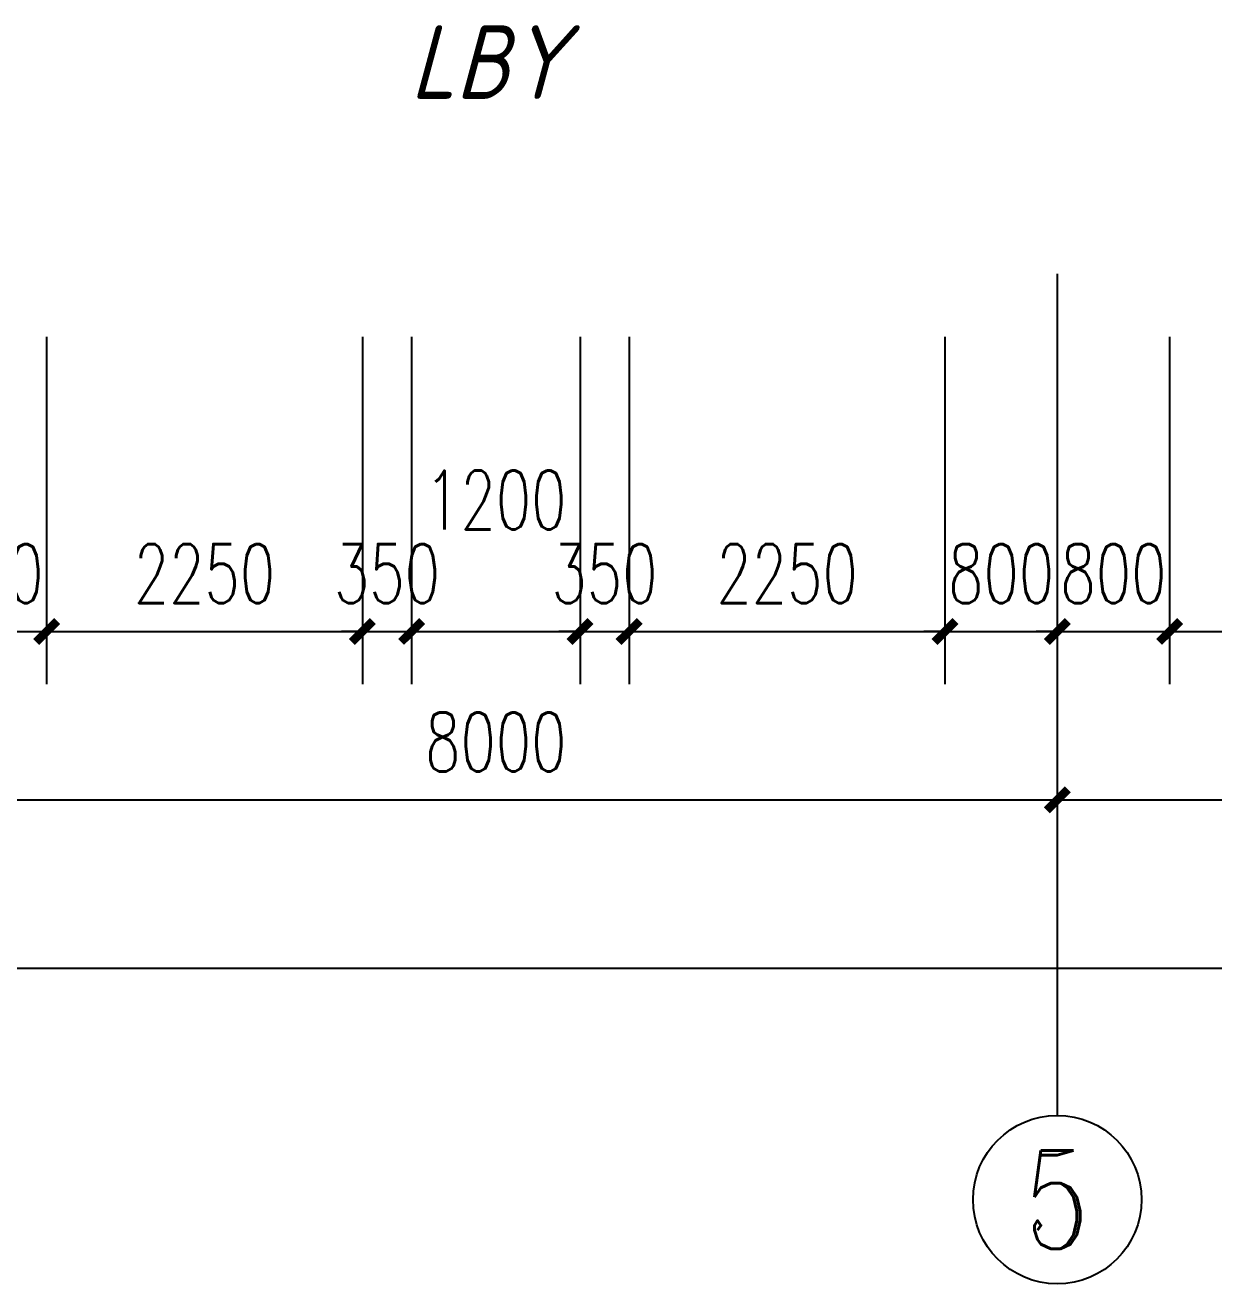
# Model space of a CAD drawing. Extents: x 0 to 2972856, y -1269770 to 0.
# Drawn here: x 2699803 to 2708271, y -1101156 to -1092184 of the extents above; entities that cross this region are included whole.
import ezdxf
from ezdxf.enums import TextEntityAlignment as Align

# ---------------------------------------------------------------- set-up
doc = ezdxf.new("R2010")
doc.units = 0
doc.header["$LTSCALE"] = 1000
doc.header["$PDSIZE"] = 50
doc.layers.add('1-建筑底图', color=8, linetype='Continuous')
doc.layers.add('AXIS_TEXT', color=7, linetype='Continuous')
doc.styles.add('_TCH_AXIS', font='COMPLEX', dxfattribs={"bigfont": 'GBCBIG'})
doc.styles.add('A_DIM_T3', font='SIMPLEX', dxfattribs={"width": 0.7, "bigfont": 'HZ'})
doc.styles.add('COMPLEX', font='COMPLEX')
doc.styles.get("Standard").update_dxf_attribs({"font": 'gbeitc.shx', "bigfont": 'gbcbig.shx'})
doc.dimstyles.new('_TCH_ARCH&&150', dxfattribs={"dimtxt": 420, "dimasz": 150, "dimexe": 375, "dimexo": 450, "dimgap": 202.5, "dimtad": 1, "dimdec": 0, "dimzin": 0, "dimdsep": 46, "dimtxsty": 'A_DIM_T3', "dimblk": 'ARCHTICK', "dimcen": 0.09, "dimclrt": 7, "dimazin": 2, "dimtfac": 1, "dimtdec": 0, "dimtix": 1, "dimtmove": 2, "dimatfit": 3, "dimfxl": 150, "dimtolj": 1, "dimtzin": 0, "dimarcsym": 0})

# ---------------------------------------------------------------- blocks, each defined once
blk = doc.blocks.new('_ArchTick')
at = {"color": 0, "linetype": 'ByBlock', "const_width": 0.4}
blk.add_lwpolyline([(-0.5, -0.5), (0.5, 0.5)], dxfattribs=at)
blk = doc.blocks.new('*D240')
at = {"layer": '1-建筑底图', "color": 0, "lineweight": -2, "transparency": 16777216}
for p, q in [((-600, -4450), (-600, -9325)), ((106600, -4450), (106600, -9325)), ((-600, -8950), (106600, -8950))]:
    blk.add_line(p, q, dxfattribs=at)
at = {"layer": 'Defpoints', "color": 0, "transparency": 16777216}
for p in [(-600, -4000), (106600, -4000), (106600, -8950)]:
    blk.add_point(p, dxfattribs=at)
at = {"layer": '1-建筑底图', "color": 0, "lineweight": -2, "transparency": 16777216, "xscale": 150, "yscale": 150, "zscale": 150, "rotation": 180}
blk.add_blockref('_ArchTick', (-600, -8950), dxfattribs=at)
at = {"layer": '1-建筑底图', "color": 0, "lineweight": -2, "transparency": 16777216, "xscale": 150, "yscale": 150, "zscale": 150}
blk.add_blockref('_ArchTick', (106600, -8950), dxfattribs=at)
at = {"layer": '1-建筑底图', "color": 7, "transparency": 16777216, "insert": (53000, -8537.5), "char_height": 420, "attachment_point": 5, "style": 'A_DIM_T3'}
blk.add_mtext('\\A1;107200', dxfattribs=at)
blk = doc.blocks.new('*D245')
at = {"layer": '1-建筑底图', "color": 0, "lineweight": -2, "transparency": 16777216}
for p, q in [((23700, -4450), (23700, -8125)), ((31700, -4450), (31700, -8125)), ((23700, -7750), (31700, -7750))]:
    blk.add_line(p, q, dxfattribs=at)
at = {"layer": 'Defpoints', "color": 0, "transparency": 16777216}
for p in [(23700, -4000), (31700, -4000), (31700, -7750)]:
    blk.add_point(p, dxfattribs=at)
at = {"layer": '1-建筑底图', "color": 0, "lineweight": -2, "transparency": 16777216, "xscale": 150, "yscale": 150, "zscale": 150, "rotation": 180}
blk.add_blockref('_ArchTick', (23700, -7750), dxfattribs=at)
at = {"layer": '1-建筑底图', "color": 0, "lineweight": -2, "transparency": 16777216, "xscale": 150, "yscale": 150, "zscale": 150}
blk.add_blockref('_ArchTick', (31700, -7750), dxfattribs=at)
at = {"layer": '1-建筑底图', "color": 7, "transparency": 16777216, "insert": (27700, -7337.5), "char_height": 420, "attachment_point": 5, "style": 'A_DIM_T3'}
blk.add_mtext('\\A1;8000', dxfattribs=at)
blk = doc.blocks.new('*D246')
at = {"layer": '1-建筑底图', "color": 0, "lineweight": -2, "transparency": 16777216}
for p, q in [((31700, -4450), (31700, -8125)), ((39700, -4450), (39700, -8125)), ((31700, -7750), (39700, -7750))]:
    blk.add_line(p, q, dxfattribs=at)
at = {"layer": 'Defpoints', "color": 0, "transparency": 16777216}
for p in [(31700, -4000), (39700, -4000), (39700, -7750)]:
    blk.add_point(p, dxfattribs=at)
at = {"layer": '1-建筑底图', "color": 0, "lineweight": -2, "transparency": 16777216, "xscale": 150, "yscale": 150, "zscale": 150, "rotation": 180}
blk.add_blockref('_ArchTick', (31700, -7750), dxfattribs=at)
at = {"layer": '1-建筑底图', "color": 0, "lineweight": -2, "transparency": 16777216, "xscale": 150, "yscale": 150, "zscale": 150}
blk.add_blockref('_ArchTick', (39700, -7750), dxfattribs=at)
at = {"layer": '1-建筑底图', "color": 7, "transparency": 16777216, "insert": (35700, -7337.5), "char_height": 420, "attachment_point": 5, "style": 'A_DIM_T3'}
blk.add_mtext('\\A1;8000', dxfattribs=at)
blk = doc.blocks.new('*D724')
at = {"layer": '1-建筑底图', "color": 0, "lineweight": -2, "transparency": 16777216}
for p, q in [((32500, -4450), (32500, -6925)), ((34750, -4450), (34750, -6925)), ((32500, -6550), (34750, -6550))]:
    blk.add_line(p, q, dxfattribs=at)
at = {"layer": 'Defpoints', "color": 0, "transparency": 16777216}
for p in [(32500, -4000), (34750, -4000), (34750, -6550)]:
    blk.add_point(p, dxfattribs=at)
at = {"layer": '1-建筑底图', "color": 0, "lineweight": -2, "transparency": 16777216, "xscale": 150, "yscale": 150, "zscale": 150, "rotation": 180}
blk.add_blockref('_ArchTick', (32500, -6550), dxfattribs=at)
at = {"layer": '1-建筑底图', "color": 0, "lineweight": -2, "transparency": 16777216, "xscale": 150, "yscale": 150, "zscale": 150}
blk.add_blockref('_ArchTick', (34750, -6550), dxfattribs=at)
at = {"layer": '1-建筑底图', "color": 7, "transparency": 16777216, "insert": (33625, -6137.5), "char_height": 420, "attachment_point": 5, "style": 'A_DIM_T3'}
blk.add_mtext('\\A1;2250', dxfattribs=at)
blk = doc.blocks.new('*D725')
at = {"layer": '1-建筑底图', "color": 0, "lineweight": -2, "transparency": 16777216}
for p, q in [((31700, -4450), (31700, -6925)), ((32500, -4450), (32500, -6925)), ((31700, -6550), (31550, -6550)), ((31700, -6550), (32500, -6550)), ((32500, -6550), (32650, -6550))]:
    blk.add_line(p, q, dxfattribs=at)
at = {"layer": 'Defpoints', "color": 0, "transparency": 16777216}
for p in [(31700, -4000), (32500, -4000), (32500, -6550)]:
    blk.add_point(p, dxfattribs=at)
at = {"layer": '1-建筑底图', "color": 0, "lineweight": -2, "transparency": 16777216, "xscale": 150, "yscale": 150, "zscale": 150}
blk.add_blockref('_ArchTick', (31700, -6550), dxfattribs=at)
at = {"layer": '1-建筑底图', "color": 0, "lineweight": -2, "transparency": 16777216, "xscale": 150, "yscale": 150, "zscale": 150, "rotation": 180}
blk.add_blockref('_ArchTick', (32500, -6550), dxfattribs=at)
at = {"layer": '1-建筑底图', "color": 7, "transparency": 16777216, "insert": (32100, -6137.5), "char_height": 420, "attachment_point": 5, "style": 'A_DIM_T3'}
blk.add_mtext('\\A1;800', dxfattribs=at)
blk = doc.blocks.new('*D726')
at = {"layer": '1-建筑底图', "color": 0, "lineweight": -2, "transparency": 16777216}
for p, q in [((30900, -4450), (30900, -6925)), ((31700, -4450), (31700, -6925)), ((30900, -6550), (30750, -6550)), ((30900, -6550), (31700, -6550)), ((31700, -6550), (31850, -6550))]:
    blk.add_line(p, q, dxfattribs=at)
at = {"layer": 'Defpoints', "color": 0, "transparency": 16777216}
for p in [(30900, -4000), (31700, -4000), (31700, -6550)]:
    blk.add_point(p, dxfattribs=at)
at = {"layer": '1-建筑底图', "color": 0, "lineweight": -2, "transparency": 16777216, "xscale": 150, "yscale": 150, "zscale": 150}
blk.add_blockref('_ArchTick', (30900, -6550), dxfattribs=at)
at = {"layer": '1-建筑底图', "color": 0, "lineweight": -2, "transparency": 16777216, "xscale": 150, "yscale": 150, "zscale": 150, "rotation": 180}
blk.add_blockref('_ArchTick', (31700, -6550), dxfattribs=at)
at = {"layer": '1-建筑底图', "color": 7, "transparency": 16777216, "insert": (31300, -6137.5), "char_height": 420, "attachment_point": 5, "style": 'A_DIM_T3'}
blk.add_mtext('\\A1;800', dxfattribs=at)
blk = doc.blocks.new('*D727')
at = {"layer": '1-建筑底图', "color": 0, "lineweight": -2, "transparency": 16777216}
for p, q in [((28650, -4450), (28650, -6925)), ((30900, -4450), (30900, -6925)), ((28650, -6550), (30900, -6550))]:
    blk.add_line(p, q, dxfattribs=at)
at = {"layer": 'Defpoints', "color": 0, "transparency": 16777216}
for p in [(28650, -4000), (30900, -4000), (30900, -6550)]:
    blk.add_point(p, dxfattribs=at)
at = {"layer": '1-建筑底图', "color": 0, "lineweight": -2, "transparency": 16777216, "xscale": 150, "yscale": 150, "zscale": 150, "rotation": 180}
blk.add_blockref('_ArchTick', (28650, -6550), dxfattribs=at)
at = {"layer": '1-建筑底图', "color": 0, "lineweight": -2, "transparency": 16777216, "xscale": 150, "yscale": 150, "zscale": 150}
blk.add_blockref('_ArchTick', (30900, -6550), dxfattribs=at)
at = {"layer": '1-建筑底图', "color": 7, "transparency": 16777216, "insert": (29775, -6137.5), "char_height": 420, "attachment_point": 5, "style": 'A_DIM_T3'}
blk.add_mtext('\\A1;2250', dxfattribs=at)
blk = doc.blocks.new('*D728')
at = {"layer": '1-建筑底图', "color": 0, "lineweight": -2, "transparency": 16777216}
for p, q in [((28300, -4450), (28300, -6925)), ((28650, -4450), (28650, -6925)), ((28300, -6550), (28150, -6550)), ((28300, -6550), (28650, -6550)), ((28650, -6550), (28800, -6550))]:
    blk.add_line(p, q, dxfattribs=at)
at = {"layer": 'Defpoints', "color": 0, "transparency": 16777216}
for p in [(28300, -4000), (28650, -4000), (28650, -6550)]:
    blk.add_point(p, dxfattribs=at)
at = {"layer": '1-建筑底图', "color": 0, "lineweight": -2, "transparency": 16777216, "xscale": 150, "yscale": 150, "zscale": 150}
blk.add_blockref('_ArchTick', (28300, -6550), dxfattribs=at)
at = {"layer": '1-建筑底图', "color": 0, "lineweight": -2, "transparency": 16777216, "xscale": 150, "yscale": 150, "zscale": 150, "rotation": 180}
blk.add_blockref('_ArchTick', (28650, -6550), dxfattribs=at)
at = {"layer": '1-建筑底图', "color": 7, "transparency": 16777216, "insert": (28475, -6137.5), "char_height": 420, "attachment_point": 5, "style": 'A_DIM_T3'}
blk.add_mtext('\\A1;350', dxfattribs=at)
blk = doc.blocks.new('*D729')
at = {"layer": '1-建筑底图', "color": 0, "lineweight": -2, "transparency": 16777216}
for p, q in [((27100, -4450), (27100, -6925)), ((28300, -4450), (28300, -6925)), ((27100, -6550), (28300, -6550))]:
    blk.add_line(p, q, dxfattribs=at)
at = {"layer": 'Defpoints', "color": 0, "transparency": 16777216}
for p in [(27100, -4000), (28300, -4000), (28300, -6550)]:
    blk.add_point(p, dxfattribs=at)
at = {"layer": '1-建筑底图', "color": 0, "lineweight": -2, "transparency": 16777216, "xscale": 150, "yscale": 150, "zscale": 150, "rotation": 180}
blk.add_blockref('_ArchTick', (27100, -6550), dxfattribs=at)
at = {"layer": '1-建筑底图', "color": 0, "lineweight": -2, "transparency": 16777216, "xscale": 150, "yscale": 150, "zscale": 150}
blk.add_blockref('_ArchTick', (28300, -6550), dxfattribs=at)
at = {"layer": '1-建筑底图', "color": 7, "transparency": 16777216, "insert": (27700, -5612.5), "char_height": 420, "attachment_point": 5, "style": 'A_DIM_T3'}
blk.add_mtext('\\A1;1200', dxfattribs=at)
blk = doc.blocks.new('*D730')
at = {"layer": '1-建筑底图', "color": 0, "lineweight": -2, "transparency": 16777216}
for p, q in [((26750, -4450), (26750, -6925)), ((27100, -4450), (27100, -6925)), ((26750, -6550), (26600, -6550)), ((26750, -6550), (27100, -6550)), ((27100, -6550), (27250, -6550))]:
    blk.add_line(p, q, dxfattribs=at)
at = {"layer": 'Defpoints', "color": 0, "transparency": 16777216}
for p in [(26750, -4000), (27100, -4000), (27100, -6550)]:
    blk.add_point(p, dxfattribs=at)
at = {"layer": '1-建筑底图', "color": 0, "lineweight": -2, "transparency": 16777216, "xscale": 150, "yscale": 150, "zscale": 150}
blk.add_blockref('_ArchTick', (26750, -6550), dxfattribs=at)
at = {"layer": '1-建筑底图', "color": 0, "lineweight": -2, "transparency": 16777216, "xscale": 150, "yscale": 150, "zscale": 150, "rotation": 180}
blk.add_blockref('_ArchTick', (27100, -6550), dxfattribs=at)
at = {"layer": '1-建筑底图', "color": 7, "transparency": 16777216, "insert": (26925, -6137.5), "char_height": 420, "attachment_point": 5, "style": 'A_DIM_T3'}
blk.add_mtext('\\A1;350', dxfattribs=at)
blk = doc.blocks.new('*D731')
at = {"layer": '1-建筑底图', "color": 0, "lineweight": -2, "transparency": 16777216}
for p, q in [((24500, -4450), (24500, -6925)), ((26750, -4450), (26750, -6925)), ((24500, -6550), (26750, -6550))]:
    blk.add_line(p, q, dxfattribs=at)
at = {"layer": 'Defpoints', "color": 0, "transparency": 16777216}
for p in [(24500, -4000), (26750, -4000), (26750, -6550)]:
    blk.add_point(p, dxfattribs=at)
at = {"layer": '1-建筑底图', "color": 0, "lineweight": -2, "transparency": 16777216, "xscale": 150, "yscale": 150, "zscale": 150, "rotation": 180}
blk.add_blockref('_ArchTick', (24500, -6550), dxfattribs=at)
at = {"layer": '1-建筑底图', "color": 0, "lineweight": -2, "transparency": 16777216, "xscale": 150, "yscale": 150, "zscale": 150}
blk.add_blockref('_ArchTick', (26750, -6550), dxfattribs=at)
at = {"layer": '1-建筑底图', "color": 7, "transparency": 16777216, "insert": (25625, -6137.5), "char_height": 420, "attachment_point": 5, "style": 'A_DIM_T3'}
blk.add_mtext('\\A1;2250', dxfattribs=at)
blk = doc.blocks.new('*D732')
at = {"layer": '1-建筑底图', "color": 0, "lineweight": -2, "transparency": 16777216}
for p, q in [((23700, -4450), (23700, -6925)), ((24500, -4450), (24500, -6925)), ((23700, -6550), (23550, -6550)), ((23700, -6550), (24500, -6550)), ((24500, -6550), (24650, -6550))]:
    blk.add_line(p, q, dxfattribs=at)
at = {"layer": 'Defpoints', "color": 0, "transparency": 16777216}
for p in [(23700, -4000), (24500, -4000), (24500, -6550)]:
    blk.add_point(p, dxfattribs=at)
at = {"layer": '1-建筑底图', "color": 0, "lineweight": -2, "transparency": 16777216, "xscale": 150, "yscale": 150, "zscale": 150}
blk.add_blockref('_ArchTick', (23700, -6550), dxfattribs=at)
at = {"layer": '1-建筑底图', "color": 0, "lineweight": -2, "transparency": 16777216, "xscale": 150, "yscale": 150, "zscale": 150, "rotation": 180}
blk.add_blockref('_ArchTick', (24500, -6550), dxfattribs=at)
at = {"layer": '1-建筑底图', "color": 7, "transparency": 16777216, "insert": (24100, -6137.5), "char_height": 420, "attachment_point": 5, "style": 'A_DIM_T3'}
blk.add_mtext('\\A1;800', dxfattribs=at)
blk = doc.blocks.new('*D855')
at = {"layer": '1-建筑底图', "color": 0, "lineweight": -2, "transparency": 16777216}
for p, q in [((-600, -4450), (-600, -9325)), ((106600, -4450), (106600, -9325)), ((-600, -8950), (106600, -8950))]:
    blk.add_line(p, q, dxfattribs=at)
at = {"layer": 'Defpoints', "color": 0, "transparency": 16777216}
for p in [(-600, -4000), (106600, -4000), (106600, -8950)]:
    blk.add_point(p, dxfattribs=at)
at = {"layer": '1-建筑底图', "color": 0, "lineweight": -2, "transparency": 16777216, "xscale": 150, "yscale": 150, "zscale": 150, "rotation": 180}
blk.add_blockref('_ArchTick', (-600, -8950), dxfattribs=at)
at = {"layer": '1-建筑底图', "color": 0, "lineweight": -2, "transparency": 16777216, "xscale": 150, "yscale": 150, "zscale": 150}
blk.add_blockref('_ArchTick', (106600, -8950), dxfattribs=at)
at = {"layer": '1-建筑底图', "color": 7, "transparency": 16777216, "insert": (53000, -8537.5), "char_height": 420, "attachment_point": 5, "style": 'A_DIM_T3'}
blk.add_mtext('\\A1;107200', dxfattribs=at)
blk = doc.blocks.new('*D860')
at = {"layer": '1-建筑底图', "color": 0, "lineweight": -2, "transparency": 16777216}
for p, q in [((23700, -4450), (23700, -8125)), ((31700, -4450), (31700, -8125)), ((23700, -7750), (31700, -7750))]:
    blk.add_line(p, q, dxfattribs=at)
at = {"layer": 'Defpoints', "color": 0, "transparency": 16777216}
for p in [(23700, -4000), (31700, -4000), (31700, -7750)]:
    blk.add_point(p, dxfattribs=at)
at = {"layer": '1-建筑底图', "color": 0, "lineweight": -2, "transparency": 16777216, "xscale": 150, "yscale": 150, "zscale": 150, "rotation": 180}
blk.add_blockref('_ArchTick', (23700, -7750), dxfattribs=at)
at = {"layer": '1-建筑底图', "color": 0, "lineweight": -2, "transparency": 16777216, "xscale": 150, "yscale": 150, "zscale": 150}
blk.add_blockref('_ArchTick', (31700, -7750), dxfattribs=at)
at = {"layer": '1-建筑底图', "color": 7, "transparency": 16777216, "insert": (27700, -7337.5), "char_height": 420, "attachment_point": 5, "style": 'A_DIM_T3'}
blk.add_mtext('\\A1;8000', dxfattribs=at)
blk = doc.blocks.new('*D861')
at = {"layer": '1-建筑底图', "color": 0, "lineweight": -2, "transparency": 16777216}
for p, q in [((31700, -4450), (31700, -8125)), ((39700, -4450), (39700, -8125)), ((31700, -7750), (39700, -7750))]:
    blk.add_line(p, q, dxfattribs=at)
at = {"layer": 'Defpoints', "color": 0, "transparency": 16777216}
for p in [(31700, -4000), (39700, -4000), (39700, -7750)]:
    blk.add_point(p, dxfattribs=at)
at = {"layer": '1-建筑底图', "color": 0, "lineweight": -2, "transparency": 16777216, "xscale": 150, "yscale": 150, "zscale": 150, "rotation": 180}
blk.add_blockref('_ArchTick', (31700, -7750), dxfattribs=at)
at = {"layer": '1-建筑底图', "color": 0, "lineweight": -2, "transparency": 16777216, "xscale": 150, "yscale": 150, "zscale": 150}
blk.add_blockref('_ArchTick', (39700, -7750), dxfattribs=at)
at = {"layer": '1-建筑底图', "color": 7, "transparency": 16777216, "insert": (35700, -7337.5), "char_height": 420, "attachment_point": 5, "style": 'A_DIM_T3'}
blk.add_mtext('\\A1;8000', dxfattribs=at)
blk = doc.blocks.new('*D1031')
at = {"layer": '1-建筑底图', "color": 0, "lineweight": -2, "transparency": 16777216}
for p, q in [((32500, -4450), (32500, -6925)), ((34750, -4450), (34750, -6925)), ((32500, -6550), (34750, -6550))]:
    blk.add_line(p, q, dxfattribs=at)
at = {"layer": 'Defpoints', "color": 0, "transparency": 16777216}
for p in [(32500, -4000), (34750, -4000), (34750, -6550)]:
    blk.add_point(p, dxfattribs=at)
at = {"layer": '1-建筑底图', "color": 0, "lineweight": -2, "transparency": 16777216, "xscale": 150, "yscale": 150, "zscale": 150, "rotation": 180}
blk.add_blockref('_ArchTick', (32500, -6550), dxfattribs=at)
at = {"layer": '1-建筑底图', "color": 0, "lineweight": -2, "transparency": 16777216, "xscale": 150, "yscale": 150, "zscale": 150}
blk.add_blockref('_ArchTick', (34750, -6550), dxfattribs=at)
at = {"layer": '1-建筑底图', "color": 7, "transparency": 16777216, "insert": (33625, -6137.5), "char_height": 420, "attachment_point": 5, "style": 'A_DIM_T3'}
blk.add_mtext('\\A1;2250', dxfattribs=at)
blk = doc.blocks.new('*D1032')
at = {"layer": '1-建筑底图', "color": 0, "lineweight": -2, "transparency": 16777216}
for p, q in [((31700, -4450), (31700, -6925)), ((32500, -4450), (32500, -6925)), ((31700, -6550), (31550, -6550)), ((31700, -6550), (32500, -6550)), ((32500, -6550), (32650, -6550))]:
    blk.add_line(p, q, dxfattribs=at)
at = {"layer": 'Defpoints', "color": 0, "transparency": 16777216}
for p in [(31700, -4000), (32500, -4000), (32500, -6550)]:
    blk.add_point(p, dxfattribs=at)
at = {"layer": '1-建筑底图', "color": 0, "lineweight": -2, "transparency": 16777216, "xscale": 150, "yscale": 150, "zscale": 150}
blk.add_blockref('_ArchTick', (31700, -6550), dxfattribs=at)
at = {"layer": '1-建筑底图', "color": 0, "lineweight": -2, "transparency": 16777216, "xscale": 150, "yscale": 150, "zscale": 150, "rotation": 180}
blk.add_blockref('_ArchTick', (32500, -6550), dxfattribs=at)
at = {"layer": '1-建筑底图', "color": 7, "transparency": 16777216, "insert": (32100, -6137.5), "char_height": 420, "attachment_point": 5, "style": 'A_DIM_T3'}
blk.add_mtext('\\A1;800', dxfattribs=at)
blk = doc.blocks.new('*D1033')
at = {"layer": '1-建筑底图', "color": 0, "lineweight": -2, "transparency": 16777216}
for p, q in [((30900, -4450), (30900, -6925)), ((31700, -4450), (31700, -6925)), ((30900, -6550), (30750, -6550)), ((30900, -6550), (31700, -6550)), ((31700, -6550), (31850, -6550))]:
    blk.add_line(p, q, dxfattribs=at)
at = {"layer": 'Defpoints', "color": 0, "transparency": 16777216}
for p in [(30900, -4000), (31700, -4000), (31700, -6550)]:
    blk.add_point(p, dxfattribs=at)
at = {"layer": '1-建筑底图', "color": 0, "lineweight": -2, "transparency": 16777216, "xscale": 150, "yscale": 150, "zscale": 150}
blk.add_blockref('_ArchTick', (30900, -6550), dxfattribs=at)
at = {"layer": '1-建筑底图', "color": 0, "lineweight": -2, "transparency": 16777216, "xscale": 150, "yscale": 150, "zscale": 150, "rotation": 180}
blk.add_blockref('_ArchTick', (31700, -6550), dxfattribs=at)
at = {"layer": '1-建筑底图', "color": 7, "transparency": 16777216, "insert": (31300, -6137.5), "char_height": 420, "attachment_point": 5, "style": 'A_DIM_T3'}
blk.add_mtext('\\A1;800', dxfattribs=at)
blk = doc.blocks.new('*D1034')
at = {"layer": '1-建筑底图', "color": 0, "lineweight": -2, "transparency": 16777216}
for p, q in [((28650, -4450), (28650, -6925)), ((30900, -4450), (30900, -6925)), ((28650, -6550), (30900, -6550))]:
    blk.add_line(p, q, dxfattribs=at)
at = {"layer": 'Defpoints', "color": 0, "transparency": 16777216}
for p in [(28650, -4000), (30900, -4000), (30900, -6550)]:
    blk.add_point(p, dxfattribs=at)
at = {"layer": '1-建筑底图', "color": 0, "lineweight": -2, "transparency": 16777216, "xscale": 150, "yscale": 150, "zscale": 150, "rotation": 180}
blk.add_blockref('_ArchTick', (28650, -6550), dxfattribs=at)
at = {"layer": '1-建筑底图', "color": 0, "lineweight": -2, "transparency": 16777216, "xscale": 150, "yscale": 150, "zscale": 150}
blk.add_blockref('_ArchTick', (30900, -6550), dxfattribs=at)
at = {"layer": '1-建筑底图', "color": 7, "transparency": 16777216, "insert": (29775, -6137.5), "char_height": 420, "attachment_point": 5, "style": 'A_DIM_T3'}
blk.add_mtext('\\A1;2250', dxfattribs=at)
blk = doc.blocks.new('*D1035')
at = {"layer": '1-建筑底图', "color": 0, "lineweight": -2, "transparency": 16777216}
for p, q in [((28300, -4450), (28300, -6925)), ((28650, -4450), (28650, -6925)), ((28300, -6550), (28150, -6550)), ((28300, -6550), (28650, -6550)), ((28650, -6550), (28800, -6550))]:
    blk.add_line(p, q, dxfattribs=at)
at = {"layer": 'Defpoints', "color": 0, "transparency": 16777216}
for p in [(28300, -4000), (28650, -4000), (28650, -6550)]:
    blk.add_point(p, dxfattribs=at)
at = {"layer": '1-建筑底图', "color": 0, "lineweight": -2, "transparency": 16777216, "xscale": 150, "yscale": 150, "zscale": 150}
blk.add_blockref('_ArchTick', (28300, -6550), dxfattribs=at)
at = {"layer": '1-建筑底图', "color": 0, "lineweight": -2, "transparency": 16777216, "xscale": 150, "yscale": 150, "zscale": 150, "rotation": 180}
blk.add_blockref('_ArchTick', (28650, -6550), dxfattribs=at)
at = {"layer": '1-建筑底图', "color": 7, "transparency": 16777216, "insert": (28475, -6137.5), "char_height": 420, "attachment_point": 5, "style": 'A_DIM_T3'}
blk.add_mtext('\\A1;350', dxfattribs=at)
blk = doc.blocks.new('*D1036')
at = {"layer": '1-建筑底图', "color": 0, "lineweight": -2, "transparency": 16777216}
for p, q in [((27100, -4450), (27100, -6925)), ((28300, -4450), (28300, -6925)), ((27100, -6550), (28300, -6550))]:
    blk.add_line(p, q, dxfattribs=at)
at = {"layer": 'Defpoints', "color": 0, "transparency": 16777216}
for p in [(27100, -4000), (28300, -4000), (28300, -6550)]:
    blk.add_point(p, dxfattribs=at)
at = {"layer": '1-建筑底图', "color": 0, "lineweight": -2, "transparency": 16777216, "xscale": 150, "yscale": 150, "zscale": 150, "rotation": 180}
blk.add_blockref('_ArchTick', (27100, -6550), dxfattribs=at)
at = {"layer": '1-建筑底图', "color": 0, "lineweight": -2, "transparency": 16777216, "xscale": 150, "yscale": 150, "zscale": 150}
blk.add_blockref('_ArchTick', (28300, -6550), dxfattribs=at)
at = {"layer": '1-建筑底图', "color": 7, "transparency": 16777216, "insert": (27700, -5612.5), "char_height": 420, "attachment_point": 5, "style": 'A_DIM_T3'}
blk.add_mtext('\\A1;1200', dxfattribs=at)
blk = doc.blocks.new('*D1037')
at = {"layer": '1-建筑底图', "color": 0, "lineweight": -2, "transparency": 16777216}
for p, q in [((26750, -4450), (26750, -6925)), ((27100, -4450), (27100, -6925)), ((26750, -6550), (26600, -6550)), ((26750, -6550), (27100, -6550)), ((27100, -6550), (27250, -6550))]:
    blk.add_line(p, q, dxfattribs=at)
at = {"layer": 'Defpoints', "color": 0, "transparency": 16777216}
for p in [(26750, -4000), (27100, -4000), (27100, -6550)]:
    blk.add_point(p, dxfattribs=at)
at = {"layer": '1-建筑底图', "color": 0, "lineweight": -2, "transparency": 16777216, "xscale": 150, "yscale": 150, "zscale": 150}
blk.add_blockref('_ArchTick', (26750, -6550), dxfattribs=at)
at = {"layer": '1-建筑底图', "color": 0, "lineweight": -2, "transparency": 16777216, "xscale": 150, "yscale": 150, "zscale": 150, "rotation": 180}
blk.add_blockref('_ArchTick', (27100, -6550), dxfattribs=at)
at = {"layer": '1-建筑底图', "color": 7, "transparency": 16777216, "insert": (26925, -6137.5), "char_height": 420, "attachment_point": 5, "style": 'A_DIM_T3'}
blk.add_mtext('\\A1;350', dxfattribs=at)
blk = doc.blocks.new('*D1038')
at = {"layer": '1-建筑底图', "color": 0, "lineweight": -2, "transparency": 16777216}
for p, q in [((24500, -4450), (24500, -6925)), ((26750, -4450), (26750, -6925)), ((24500, -6550), (26750, -6550))]:
    blk.add_line(p, q, dxfattribs=at)
at = {"layer": 'Defpoints', "color": 0, "transparency": 16777216}
for p in [(24500, -4000), (26750, -4000), (26750, -6550)]:
    blk.add_point(p, dxfattribs=at)
at = {"layer": '1-建筑底图', "color": 0, "lineweight": -2, "transparency": 16777216, "xscale": 150, "yscale": 150, "zscale": 150, "rotation": 180}
blk.add_blockref('_ArchTick', (24500, -6550), dxfattribs=at)
at = {"layer": '1-建筑底图', "color": 0, "lineweight": -2, "transparency": 16777216, "xscale": 150, "yscale": 150, "zscale": 150}
blk.add_blockref('_ArchTick', (26750, -6550), dxfattribs=at)
at = {"layer": '1-建筑底图', "color": 7, "transparency": 16777216, "insert": (25625, -6137.5), "char_height": 420, "attachment_point": 5, "style": 'A_DIM_T3'}
blk.add_mtext('\\A1;2250', dxfattribs=at)
blk = doc.blocks.new('*D1039')
at = {"layer": '1-建筑底图', "color": 0, "lineweight": -2, "transparency": 16777216}
for p, q in [((23700, -4450), (23700, -6925)), ((24500, -4450), (24500, -6925)), ((23700, -6550), (23550, -6550)), ((23700, -6550), (24500, -6550)), ((24500, -6550), (24650, -6550))]:
    blk.add_line(p, q, dxfattribs=at)
at = {"layer": 'Defpoints', "color": 0, "transparency": 16777216}
for p in [(23700, -4000), (24500, -4000), (24500, -6550)]:
    blk.add_point(p, dxfattribs=at)
at = {"layer": '1-建筑底图', "color": 0, "lineweight": -2, "transparency": 16777216, "xscale": 150, "yscale": 150, "zscale": 150}
blk.add_blockref('_ArchTick', (23700, -6550), dxfattribs=at)
at = {"layer": '1-建筑底图', "color": 0, "lineweight": -2, "transparency": 16777216, "xscale": 150, "yscale": 150, "zscale": 150, "rotation": 180}
blk.add_blockref('_ArchTick', (24500, -6550), dxfattribs=at)
at = {"layer": '1-建筑底图', "color": 7, "transparency": 16777216, "insert": (24100, -6137.5), "char_height": 420, "attachment_point": 5, "style": 'A_DIM_T3'}
blk.add_mtext('\\A1;800', dxfattribs=at)
blk = doc.blocks.new('_AXISO')
blk.add_circle((0, 0), 0.5)
at = {"layer": 'AXIS_TEXT', "style": 'COMPLEX', "width": 1.041667}
blk.add_attdef('A', text='', height=0.56, dxfattribs=at).set_placement((-0.25, -0.28), (0.25, -0.28), align=Align.FIT)
blk = doc.blocks.new('*D458')
at = {"layer": '1-建筑底图', "color": 0, "lineweight": -2, "transparency": 16777216}
for p, q in [((-600, -4450), (-600, -9325)), ((106600, -4450), (106600, -9325)), ((-600, -8950), (106600, -8950))]:
    blk.add_line(p, q, dxfattribs=at)
at = {"layer": 'Defpoints', "color": 0, "transparency": 16777216}
for p in [(-600, -4000), (106600, -4000), (106600, -8950)]:
    blk.add_point(p, dxfattribs=at)
at = {"layer": '1-建筑底图', "color": 0, "lineweight": -2, "transparency": 16777216, "xscale": 150, "yscale": 150, "zscale": 150, "rotation": 180}
blk.add_blockref('_ArchTick', (-600, -8950), dxfattribs=at)
at = {"layer": '1-建筑底图', "color": 0, "lineweight": -2, "transparency": 16777216, "xscale": 150, "yscale": 150, "zscale": 150}
blk.add_blockref('_ArchTick', (106600, -8950), dxfattribs=at)
at = {"layer": '1-建筑底图', "color": 7, "transparency": 16777216, "insert": (53000, -8537.5), "char_height": 420, "attachment_point": 5, "style": 'A_DIM_T3'}
blk.add_mtext('\\A1;107200', dxfattribs=at)
blk = doc.blocks.new('*D463')
at = {"layer": '1-建筑底图', "color": 0, "lineweight": -2, "transparency": 16777216}
for p, q in [((23700, -4450), (23700, -8125)), ((31700, -4450), (31700, -8125)), ((23700, -7750), (31700, -7750))]:
    blk.add_line(p, q, dxfattribs=at)
at = {"layer": 'Defpoints', "color": 0, "transparency": 16777216}
for p in [(23700, -4000), (31700, -4000), (31700, -7750)]:
    blk.add_point(p, dxfattribs=at)
at = {"layer": '1-建筑底图', "color": 0, "lineweight": -2, "transparency": 16777216, "xscale": 150, "yscale": 150, "zscale": 150, "rotation": 180}
blk.add_blockref('_ArchTick', (23700, -7750), dxfattribs=at)
at = {"layer": '1-建筑底图', "color": 0, "lineweight": -2, "transparency": 16777216, "xscale": 150, "yscale": 150, "zscale": 150}
blk.add_blockref('_ArchTick', (31700, -7750), dxfattribs=at)
at = {"layer": '1-建筑底图', "color": 7, "transparency": 16777216, "insert": (27700, -7337.5), "char_height": 420, "attachment_point": 5, "style": 'A_DIM_T3'}
blk.add_mtext('\\A1;8000', dxfattribs=at)
blk = doc.blocks.new('*D464')
at = {"layer": '1-建筑底图', "color": 0, "lineweight": -2, "transparency": 16777216}
for p, q in [((31700, -4450), (31700, -8125)), ((39700, -4450), (39700, -8125)), ((31700, -7750), (39700, -7750))]:
    blk.add_line(p, q, dxfattribs=at)
at = {"layer": 'Defpoints', "color": 0, "transparency": 16777216}
for p in [(31700, -4000), (39700, -4000), (39700, -7750)]:
    blk.add_point(p, dxfattribs=at)
at = {"layer": '1-建筑底图', "color": 0, "lineweight": -2, "transparency": 16777216, "xscale": 150, "yscale": 150, "zscale": 150, "rotation": 180}
blk.add_blockref('_ArchTick', (31700, -7750), dxfattribs=at)
at = {"layer": '1-建筑底图', "color": 0, "lineweight": -2, "transparency": 16777216, "xscale": 150, "yscale": 150, "zscale": 150}
blk.add_blockref('_ArchTick', (39700, -7750), dxfattribs=at)
at = {"layer": '1-建筑底图', "color": 7, "transparency": 16777216, "insert": (35700, -7337.5), "char_height": 420, "attachment_point": 5, "style": 'A_DIM_T3'}
blk.add_mtext('\\A1;8000', dxfattribs=at)
blk = doc.blocks.new('*D634')
at = {"layer": '1-建筑底图', "color": 0, "lineweight": -2, "transparency": 16777216}
for p, q in [((32500, -4450), (32500, -6925)), ((34750, -4450), (34750, -6925)), ((32500, -6550), (34750, -6550))]:
    blk.add_line(p, q, dxfattribs=at)
at = {"layer": 'Defpoints', "color": 0, "transparency": 16777216}
for p in [(32500, -4000), (34750, -4000), (34750, -6550)]:
    blk.add_point(p, dxfattribs=at)
at = {"layer": '1-建筑底图', "color": 0, "lineweight": -2, "transparency": 16777216, "xscale": 150, "yscale": 150, "zscale": 150, "rotation": 180}
blk.add_blockref('_ArchTick', (32500, -6550), dxfattribs=at)
at = {"layer": '1-建筑底图', "color": 0, "lineweight": -2, "transparency": 16777216, "xscale": 150, "yscale": 150, "zscale": 150}
blk.add_blockref('_ArchTick', (34750, -6550), dxfattribs=at)
at = {"layer": '1-建筑底图', "color": 7, "transparency": 16777216, "insert": (33625, -6137.5), "char_height": 420, "attachment_point": 5, "style": 'A_DIM_T3'}
blk.add_mtext('\\A1;2250', dxfattribs=at)
blk = doc.blocks.new('*D635')
at = {"layer": '1-建筑底图', "color": 0, "lineweight": -2, "transparency": 16777216}
for p, q in [((31700, -4450), (31700, -6925)), ((32500, -4450), (32500, -6925)), ((31700, -6550), (31550, -6550)), ((31700, -6550), (32500, -6550)), ((32500, -6550), (32650, -6550))]:
    blk.add_line(p, q, dxfattribs=at)
at = {"layer": 'Defpoints', "color": 0, "transparency": 16777216}
for p in [(31700, -4000), (32500, -4000), (32500, -6550)]:
    blk.add_point(p, dxfattribs=at)
at = {"layer": '1-建筑底图', "color": 0, "lineweight": -2, "transparency": 16777216, "xscale": 150, "yscale": 150, "zscale": 150}
blk.add_blockref('_ArchTick', (31700, -6550), dxfattribs=at)
at = {"layer": '1-建筑底图', "color": 0, "lineweight": -2, "transparency": 16777216, "xscale": 150, "yscale": 150, "zscale": 150, "rotation": 180}
blk.add_blockref('_ArchTick', (32500, -6550), dxfattribs=at)
at = {"layer": '1-建筑底图', "color": 7, "transparency": 16777216, "insert": (32100, -6137.5), "char_height": 420, "attachment_point": 5, "style": 'A_DIM_T3'}
blk.add_mtext('\\A1;800', dxfattribs=at)
blk = doc.blocks.new('*D636')
at = {"layer": '1-建筑底图', "color": 0, "lineweight": -2, "transparency": 16777216}
for p, q in [((30900, -4450), (30900, -6925)), ((31700, -4450), (31700, -6925)), ((30900, -6550), (30750, -6550)), ((30900, -6550), (31700, -6550)), ((31700, -6550), (31850, -6550))]:
    blk.add_line(p, q, dxfattribs=at)
at = {"layer": 'Defpoints', "color": 0, "transparency": 16777216}
for p in [(30900, -4000), (31700, -4000), (31700, -6550)]:
    blk.add_point(p, dxfattribs=at)
at = {"layer": '1-建筑底图', "color": 0, "lineweight": -2, "transparency": 16777216, "xscale": 150, "yscale": 150, "zscale": 150}
blk.add_blockref('_ArchTick', (30900, -6550), dxfattribs=at)
at = {"layer": '1-建筑底图', "color": 0, "lineweight": -2, "transparency": 16777216, "xscale": 150, "yscale": 150, "zscale": 150, "rotation": 180}
blk.add_blockref('_ArchTick', (31700, -6550), dxfattribs=at)
at = {"layer": '1-建筑底图', "color": 7, "transparency": 16777216, "insert": (31300, -6137.5), "char_height": 420, "attachment_point": 5, "style": 'A_DIM_T3'}
blk.add_mtext('\\A1;800', dxfattribs=at)
blk = doc.blocks.new('*D637')
at = {"layer": '1-建筑底图', "color": 0, "lineweight": -2, "transparency": 16777216}
for p, q in [((28650, -4450), (28650, -6925)), ((30900, -4450), (30900, -6925)), ((28650, -6550), (30900, -6550))]:
    blk.add_line(p, q, dxfattribs=at)
at = {"layer": 'Defpoints', "color": 0, "transparency": 16777216}
for p in [(28650, -4000), (30900, -4000), (30900, -6550)]:
    blk.add_point(p, dxfattribs=at)
at = {"layer": '1-建筑底图', "color": 0, "lineweight": -2, "transparency": 16777216, "xscale": 150, "yscale": 150, "zscale": 150, "rotation": 180}
blk.add_blockref('_ArchTick', (28650, -6550), dxfattribs=at)
at = {"layer": '1-建筑底图', "color": 0, "lineweight": -2, "transparency": 16777216, "xscale": 150, "yscale": 150, "zscale": 150}
blk.add_blockref('_ArchTick', (30900, -6550), dxfattribs=at)
at = {"layer": '1-建筑底图', "color": 7, "transparency": 16777216, "insert": (29775, -6137.5), "char_height": 420, "attachment_point": 5, "style": 'A_DIM_T3'}
blk.add_mtext('\\A1;2250', dxfattribs=at)
blk = doc.blocks.new('*D638')
at = {"layer": '1-建筑底图', "color": 0, "lineweight": -2, "transparency": 16777216}
for p, q in [((28300, -4450), (28300, -6925)), ((28650, -4450), (28650, -6925)), ((28300, -6550), (28150, -6550)), ((28300, -6550), (28650, -6550)), ((28650, -6550), (28800, -6550))]:
    blk.add_line(p, q, dxfattribs=at)
at = {"layer": 'Defpoints', "color": 0, "transparency": 16777216}
for p in [(28300, -4000), (28650, -4000), (28650, -6550)]:
    blk.add_point(p, dxfattribs=at)
at = {"layer": '1-建筑底图', "color": 0, "lineweight": -2, "transparency": 16777216, "xscale": 150, "yscale": 150, "zscale": 150}
blk.add_blockref('_ArchTick', (28300, -6550), dxfattribs=at)
at = {"layer": '1-建筑底图', "color": 0, "lineweight": -2, "transparency": 16777216, "xscale": 150, "yscale": 150, "zscale": 150, "rotation": 180}
blk.add_blockref('_ArchTick', (28650, -6550), dxfattribs=at)
at = {"layer": '1-建筑底图', "color": 7, "transparency": 16777216, "insert": (28475, -6137.5), "char_height": 420, "attachment_point": 5, "style": 'A_DIM_T3'}
blk.add_mtext('\\A1;350', dxfattribs=at)
blk = doc.blocks.new('*D639')
at = {"layer": '1-建筑底图', "color": 0, "lineweight": -2, "transparency": 16777216}
for p, q in [((27100, -4450), (27100, -6925)), ((28300, -4450), (28300, -6925)), ((27100, -6550), (28300, -6550))]:
    blk.add_line(p, q, dxfattribs=at)
at = {"layer": 'Defpoints', "color": 0, "transparency": 16777216}
for p in [(27100, -4000), (28300, -4000), (28300, -6550)]:
    blk.add_point(p, dxfattribs=at)
at = {"layer": '1-建筑底图', "color": 0, "lineweight": -2, "transparency": 16777216, "xscale": 150, "yscale": 150, "zscale": 150, "rotation": 180}
blk.add_blockref('_ArchTick', (27100, -6550), dxfattribs=at)
at = {"layer": '1-建筑底图', "color": 0, "lineweight": -2, "transparency": 16777216, "xscale": 150, "yscale": 150, "zscale": 150}
blk.add_blockref('_ArchTick', (28300, -6550), dxfattribs=at)
at = {"layer": '1-建筑底图', "color": 7, "transparency": 16777216, "insert": (27700, -5612.5), "char_height": 420, "attachment_point": 5, "style": 'A_DIM_T3'}
blk.add_mtext('\\A1;1200', dxfattribs=at)
blk = doc.blocks.new('*D640')
at = {"layer": '1-建筑底图', "color": 0, "lineweight": -2, "transparency": 16777216}
for p, q in [((26750, -4450), (26750, -6925)), ((27100, -4450), (27100, -6925)), ((26750, -6550), (26600, -6550)), ((26750, -6550), (27100, -6550)), ((27100, -6550), (27250, -6550))]:
    blk.add_line(p, q, dxfattribs=at)
at = {"layer": 'Defpoints', "color": 0, "transparency": 16777216}
for p in [(26750, -4000), (27100, -4000), (27100, -6550)]:
    blk.add_point(p, dxfattribs=at)
at = {"layer": '1-建筑底图', "color": 0, "lineweight": -2, "transparency": 16777216, "xscale": 150, "yscale": 150, "zscale": 150}
blk.add_blockref('_ArchTick', (26750, -6550), dxfattribs=at)
at = {"layer": '1-建筑底图', "color": 0, "lineweight": -2, "transparency": 16777216, "xscale": 150, "yscale": 150, "zscale": 150, "rotation": 180}
blk.add_blockref('_ArchTick', (27100, -6550), dxfattribs=at)
at = {"layer": '1-建筑底图', "color": 7, "transparency": 16777216, "insert": (26925, -6137.5), "char_height": 420, "attachment_point": 5, "style": 'A_DIM_T3'}
blk.add_mtext('\\A1;350', dxfattribs=at)
blk = doc.blocks.new('*D641')
at = {"layer": '1-建筑底图', "color": 0, "lineweight": -2, "transparency": 16777216}
for p, q in [((24500, -4450), (24500, -6925)), ((26750, -4450), (26750, -6925)), ((24500, -6550), (26750, -6550))]:
    blk.add_line(p, q, dxfattribs=at)
at = {"layer": 'Defpoints', "color": 0, "transparency": 16777216}
for p in [(24500, -4000), (26750, -4000), (26750, -6550)]:
    blk.add_point(p, dxfattribs=at)
at = {"layer": '1-建筑底图', "color": 0, "lineweight": -2, "transparency": 16777216, "xscale": 150, "yscale": 150, "zscale": 150, "rotation": 180}
blk.add_blockref('_ArchTick', (24500, -6550), dxfattribs=at)
at = {"layer": '1-建筑底图', "color": 0, "lineweight": -2, "transparency": 16777216, "xscale": 150, "yscale": 150, "zscale": 150}
blk.add_blockref('_ArchTick', (26750, -6550), dxfattribs=at)
at = {"layer": '1-建筑底图', "color": 7, "transparency": 16777216, "insert": (25625, -6137.5), "char_height": 420, "attachment_point": 5, "style": 'A_DIM_T3'}
blk.add_mtext('\\A1;2250', dxfattribs=at)
blk = doc.blocks.new('*D642')
at = {"layer": '1-建筑底图', "color": 0, "lineweight": -2, "transparency": 16777216}
for p, q in [((23700, -4450), (23700, -6925)), ((24500, -4450), (24500, -6925)), ((23700, -6550), (23550, -6550)), ((23700, -6550), (24500, -6550)), ((24500, -6550), (24650, -6550))]:
    blk.add_line(p, q, dxfattribs=at)
at = {"layer": 'Defpoints', "color": 0, "transparency": 16777216}
for p in [(23700, -4000), (24500, -4000), (24500, -6550)]:
    blk.add_point(p, dxfattribs=at)
at = {"layer": '1-建筑底图', "color": 0, "lineweight": -2, "transparency": 16777216, "xscale": 150, "yscale": 150, "zscale": 150}
blk.add_blockref('_ArchTick', (23700, -6550), dxfattribs=at)
at = {"layer": '1-建筑底图', "color": 0, "lineweight": -2, "transparency": 16777216, "xscale": 150, "yscale": 150, "zscale": 150, "rotation": 180}
blk.add_blockref('_ArchTick', (24500, -6550), dxfattribs=at)
at = {"layer": '1-建筑底图', "color": 7, "transparency": 16777216, "insert": (24100, -6137.5), "char_height": 420, "attachment_point": 5, "style": 'A_DIM_T3'}
blk.add_mtext('\\A1;800', dxfattribs=at)
blk = doc.blocks.new('1-二层建筑底图')
at = {"layer": '1-建筑底图'}
blk.add_line((31700, -4000), (31700, -10000), dxfattribs=at)
ref = blk.add_blockref('_AXISO', (31700, -10600), dxfattribs=dict(at, xscale=1200, yscale=1200, zscale=1200))
ref.add_attrib('A', '5', dxfattribs={"layer": 'AXIS_TEXT', "height": 698.9, "style": '_TCH_AXIS'}).set_placement((31467, -10949.5), (31933, -10949.5), align=Align.FIT)
blk.add_text('LBY', height=525, dxfattribs=at).set_placement((27087.7, -2753.3))
for p1, p2, distance, picture, middle in [((-600, -4000), (106600, -4000), -4950, '*D240', (53000, -8537.5)), ((-600, -4000), (106600, -4000), -4950, '*D855', (53000, -8537.5)), ((-600, -4000), (106600, -4000), -4950, '*D458', (53000, -8537.5)), ((23700, -4000), (24500, -4000), -2550, '*D732', (24100, -6137.5)), ((23700, -4000), (24500, -4000), -2550, '*D1039', (24100, -6137.5)), ((23700, -4000), (24500, -4000), -2550, '*D642', (24100, -6137.5)), ((23700, -4000), (31700, -4000), -3750, '*D245', (27700, -7337.5)), ((23700, -4000), (31700, -4000), -3750, '*D860', (27700, -7337.5)), ((23700, -4000), (31700, -4000), -3750, '*D463', (27700, -7337.5)), ((24500, -4000), (26750, -4000), -2550, '*D731', (25625, -6137.5)), ((24500, -4000), (26750, -4000), -2550, '*D1038', (25625, -6137.5)), ((24500, -4000), (26750, -4000), -2550, '*D641', (25625, -6137.5)), ((26750, -4000), (27100, -4000), -2550, '*D730', (26925, -6137.5)), ((26750, -4000), (27100, -4000), -2550, '*D1037', (26925, -6137.5)), ((26750, -4000), (27100, -4000), -2550, '*D640', (26925, -6137.5)), ((28300, -4000), (28650, -4000), -2550, '*D728', (28475, -6137.5)), ((28300, -4000), (28650, -4000), -2550, '*D1035', (28475, -6137.5)), ((28300, -4000), (28650, -4000), -2550, '*D638', (28475, -6137.5)), ((28650, -4000), (30900, -4000), -2550, '*D727', (29775, -6137.5)), ((28650, -4000), (30900, -4000), -2550, '*D1034', (29775, -6137.5)), ((28650, -4000), (30900, -4000), -2550, '*D637', (29775, -6137.5)), ((30900, -4000), (31700, -4000), -2550, '*D726', (31300, -6137.5)), ((30900, -4000), (31700, -4000), -2550, '*D1033', (31300, -6137.5)), ((30900, -4000), (31700, -4000), -2550, '*D636', (31300, -6137.5)), ((31700, -4000), (32500, -4000), -2550, '*D725', (32100, -6137.5)), ((31700, -4000), (32500, -4000), -2550, '*D1032', (32100, -6137.5)), ((31700, -4000), (32500, -4000), -2550, '*D635', (32100, -6137.5)), ((31700, -4000), (39700, -4000), -3750, '*D246', (35700, -7337.5)), ((31700, -4000), (39700, -4000), -3750, '*D861', (35700, -7337.5)), ((31700, -4000), (39700, -4000), -3750, '*D464', (35700, -7337.5)), ((32500, -4000), (34750, -4000), -2550, '*D724', (33625, -6137.5)), ((32500, -4000), (34750, -4000), -2550, '*D1031', (33625, -6137.5)), ((32500, -4000), (34750, -4000), -2550, '*D634', (33625, -6137.5))]:
    dim = blk.add_aligned_dim(p1=p1, p2=p2, distance=distance, dimstyle='_TCH_ARCH&&150', dxfattribs=at)
    dim.commit()
    dim.dimension.update_dxf_attribs({"geometry": picture, "text_midpoint": middle})
for picture in ['*D729', '*D1036', '*D639']:
    dim = blk.add_linear_dim(base=(28300, -6550), p1=(27100, -4000), p2=(28300, -4000), angle=0, dimstyle='_TCH_ARCH&&150', dxfattribs=at)
    dim.commit()
    dim.dimension.update_dxf_attribs({"geometry": picture, "text_midpoint": (27700, -5612.5), "dimtype": 161})

msp = doc.modelspace()

# ---------------------------------------------------------------- block references
at = {"layer": '1-建筑底图', "linetype": 'ByBlock'}
msp.add_blockref('1-二层建筑底图', (2675455.9, -1089955.7), dxfattribs=at)
msp.add_blockref('1-二层建筑底图', (2675455.9, -1089955.7), dxfattribs=at)

doc.saveas('drawing.dxf')
